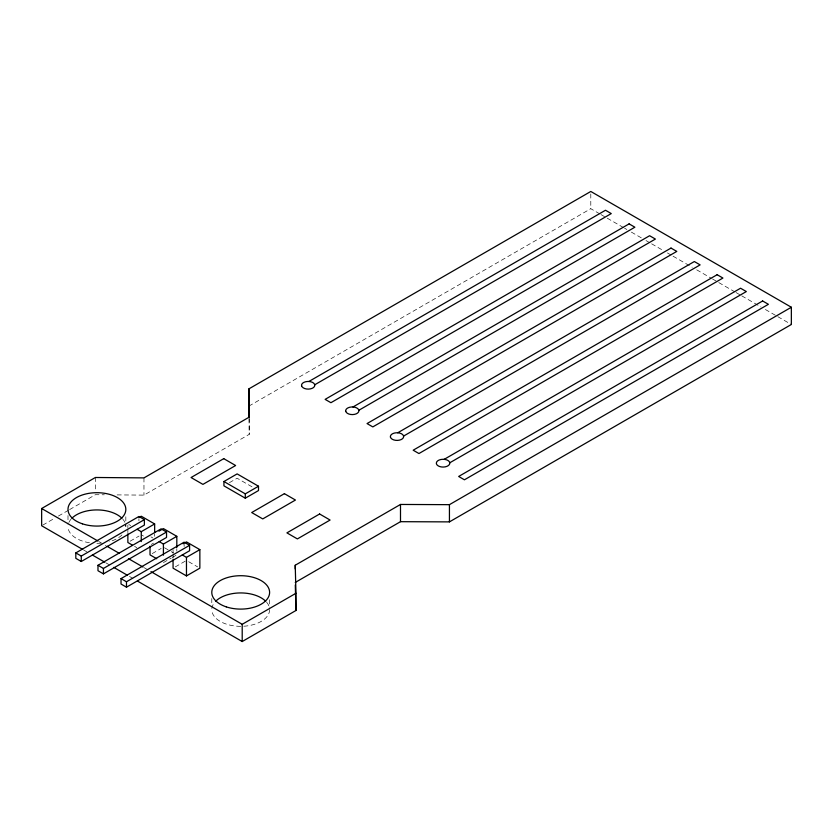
<?xml version="1.0" encoding="UTF-8"?>
<svg xmlns="http://www.w3.org/2000/svg" width="833" height="833" viewBox="0 0 833 833"><rect width="100%" height="100%" fill="white"/><g stroke="black" fill="none" stroke-linecap="round" stroke-linejoin="round"><path stroke-width="0.62" stroke-dasharray="4.17 3.12" d="M42.775 525.102L53.968 518.636M58.445 516.043L68.525 510.223M69.649 509.577L95.399 494.708L104.344 494.781M248.88 406.098L590.795 208.698L599.812 213.904M117.13 494.896L143.963 495.114L249.223 434.347L249.223 418.353M229.429 482.671L237.134 478.225L252.878 487.315M130.094 541.211L139.028 536.056M151.304 544.428L153.532 543.137M152.252 553.581L161.186 548.426M163.414 562.608L171.234 558.1M172.348 557.454L176.815 554.872M175.305 566.888L185.343 561.088M600.937 214.55L623.469 227.565M624.604 228.211L626.853 229.512M631.362 232.115L641.504 237.967M646.012 240.57L650.511 243.174M651.645 243.819L662.912 250.327M667.41 252.93L671.919 255.533M673.043 256.179L692.202 267.237M696.711 269.84L711.351 278.295M712.486 278.951L735.018 291.956M736.143 292.612L740.652 295.215M741.776 295.861L760.925 306.919M765.433 309.522L776.7 316.03M777.835 316.675L791.35 324.485M150.96 536.869L152.845 537.951M128.803 524.488L130.687 525.581M164.538 547.781L170.119 551.009M171.234 551.654L173.462 552.935M188.695 561.734L197.629 566.888M141.256 534.765L143.495 536.056M134.561 546.365L136.789 547.656M99.106 541.689L105.874 545.594M144.182 567.71L147.556 569.668M83.342 549.811L86.715 551.769M105.874 562.827L110.383 565.42M129.531 576.478L132.916 578.435M249.036 418.937L249.223 434.347M590.795 193.933L590.795 208.698M269.611 599.781L269.611 607.174M211.79 598.552L211.79 604.706M184.124 544.334L184.124 546.51M176.815 548.687L176.815 551.165M173.066 549.634L173.066 553.341M173.066 554.58L173.066 558.287M154.657 533.838L154.657 536.317M143.963 477.892L143.963 495.114M138.924 518.657L138.924 520.823M127.865 525.186L127.865 527.664M127.865 528.893L127.865 532.599M125.825 516.772L125.825 526.612A28.916 16.691 0 0 0 125.262 523.353M95.399 477.486L95.399 491.022M67.994 515.544L67.994 524.155M121.951 534.963A28.916 16.691 0 0 1 109.133 541.742M100.678 543.158A28.916 16.691 0 0 1 96.909 543.303M89.423 542.741A28.916 16.691 0 0 1 67.994 526.612M68.983 522.291A28.916 16.691 0 0 1 70.982 519.23M122.836 519.23A28.916 16.691 0 0 1 124.835 522.291M269.611 609.631A28.905 16.691 0 0 1 243.215 626.26M240.695 626.322A28.905 16.691 0 0 1 211.79 609.631M211.853 608.548A28.905 16.691 0 0 1 214.779 602.249M266.622 602.249A28.905 16.691 0 0 1 269.361 607.455"/><path stroke-width="1.25" d="M301.598 385.783L301.598 384.784A6.622 3.821 0 0 1 307.304 381.493L309.033 381.493A6.622 3.821 0 0 1 314.78 385.45A6.622 3.821 0 0 1 308.449 389.105A6.622 3.821 0 0 1 301.598 385.783L301.598 385.7M345.737 411.263L345.737 410.263A6.612 3.821 0 0 1 351.443 406.983L353.171 406.983A6.612 3.821 0 0 1 358.898 410.929A6.612 3.821 0 0 1 352.588 414.584A6.612 3.821 0 0 1 345.737 411.273L345.737 411.169M82.207 549.166L41.65 525.748L41.65 508.515L95.399 477.486L143.963 477.892L249.223 417.125L248.88 388.876L590.795 191.465L791.35 307.252L791.35 324.485L449.435 521.885L400.496 521.687L295.236 582.454M308.876 381.493L605.487 210.249L611.266 213.581L314.728 384.784M75.813 552.914L138.924 516.481L144.38 519.636L144.38 525.061L81.28 561.494L75.813 558.339L75.813 552.914L81.28 556.069L144.38 519.636M139.028 517.501L141.256 516.221L154.657 523.947L154.657 532.599M223.931 481.526L237.134 473.894L258.501 486.233L258.501 490.554L245.298 498.186L223.931 485.847L223.931 481.526L245.298 493.854L258.501 486.233M352.994 406.983L649.615 235.729L655.394 239.061L358.856 410.263M137.091 529.278L141.256 531.683L154.657 523.947M97.982 565.295L161.081 528.861L166.538 532.016L166.538 537.441L103.438 573.875L97.982 570.72L97.982 565.295L103.438 568.45L166.538 532.016M158.957 531.173L163.414 528.591L176.815 536.327L176.815 547.458M159.249 541.648L163.414 544.064L176.815 536.327M121.024 578.602L184.124 542.168L189.591 545.323L189.591 550.748L126.481 587.182L121.024 584.027L121.024 578.602L126.481 581.757L189.591 545.323M183.114 543.834L186.467 541.898L199.858 549.634L199.858 568.179L186.467 575.915L173.066 568.179L173.066 559.526M390.448 436.992L390.448 437.086A6.622 3.821 0 0 0 397.299 440.407A6.622 3.821 0 0 0 403.63 436.752A6.622 3.821 0 0 0 397.872 432.785L396.144 432.785A6.622 3.821 0 0 0 390.448 436.086L390.448 437.075M397.726 432.785L694.337 261.541L700.116 264.884L403.578 436.086M182.292 554.955L186.467 557.36L199.858 549.634M444.135 459.368L740.558 288.228L746.337 291.56L449.726 462.815M295.236 568.918L295.236 565.232L400.496 504.454L449.435 504.663L791.35 307.252M150.94 571.615L242.205 624.302L295.954 593.273L295.236 565.232M137.414 581.038L242.205 641.535L295.954 610.495L295.954 593.273M156.719 558.735L150.023 554.872L150.023 546.219M132.332 545.074L127.865 542.491L127.865 533.838M41.65 508.515L97.982 541.044M106.999 546.25L119.39 553.404M128.407 558.61L143.047 567.065M92.348 555.017L104.75 562.171M113.757 567.377L127.282 575.187M295.299 585.005L295.954 610.495M249.025 417.656L248.88 388.876M449.435 504.663L449.435 521.885M400.496 504.454L400.496 521.687M245.298 493.854L245.298 498.186M242.205 624.302L242.205 641.535M186.467 557.36L186.467 575.915M163.414 544.064L163.414 555.184M141.256 531.683L141.256 541.575M126.481 581.757L126.481 587.182M103.438 568.45L103.438 573.875M81.28 556.069L81.28 561.494M71.867 518.272A28.916 16.691 0 0 1 121.951 518.272M215.664 601.28A28.905 16.691 0 0 1 265.737 601.28M629.102 223.879L325.13 399.371L330.909 402.703L634.871 227.211L629.102 223.879M223.754 458.65L191.059 477.528L202.929 484.379L235.624 465.512L223.754 458.65M671.013 248.078L367.041 423.57L372.82 426.902L676.792 251.41L671.013 248.078M284.397 493.667L251.701 512.545L262.749 518.917L295.444 500.039L284.397 493.667M717.14 274.713L413.178 450.205L418.947 453.537L722.919 278.045L717.14 274.713M319.612 513.992L286.916 532.87L297.391 538.92L330.087 520.042L319.612 513.992M762.632 300.973L458.66 476.466L464.439 479.798L768.401 304.305L762.632 300.973M444.812 459.42L443.073 459.285A6.737 3.884 0 0 0 436.336 463.179L436.565 464.179A6.737 3.884 0 0 0 441.323 466.928L443.073 467.063A6.737 3.884 0 0 0 449.81 463.179L449.581 462.169A6.737 3.884 0 0 0 444.812 459.42M82.457 523.842A28.916 16.691 0 0 0 125.825 509.39A28.916 16.691 0 0 0 82.457 494.927A28.916 16.691 0 0 0 82.457 523.842M226.243 606.861A28.905 16.691 0 0 0 269.611 592.398A28.905 16.691 0 0 0 226.243 577.946A28.905 16.691 0 0 0 226.243 606.861"/></g></svg>
